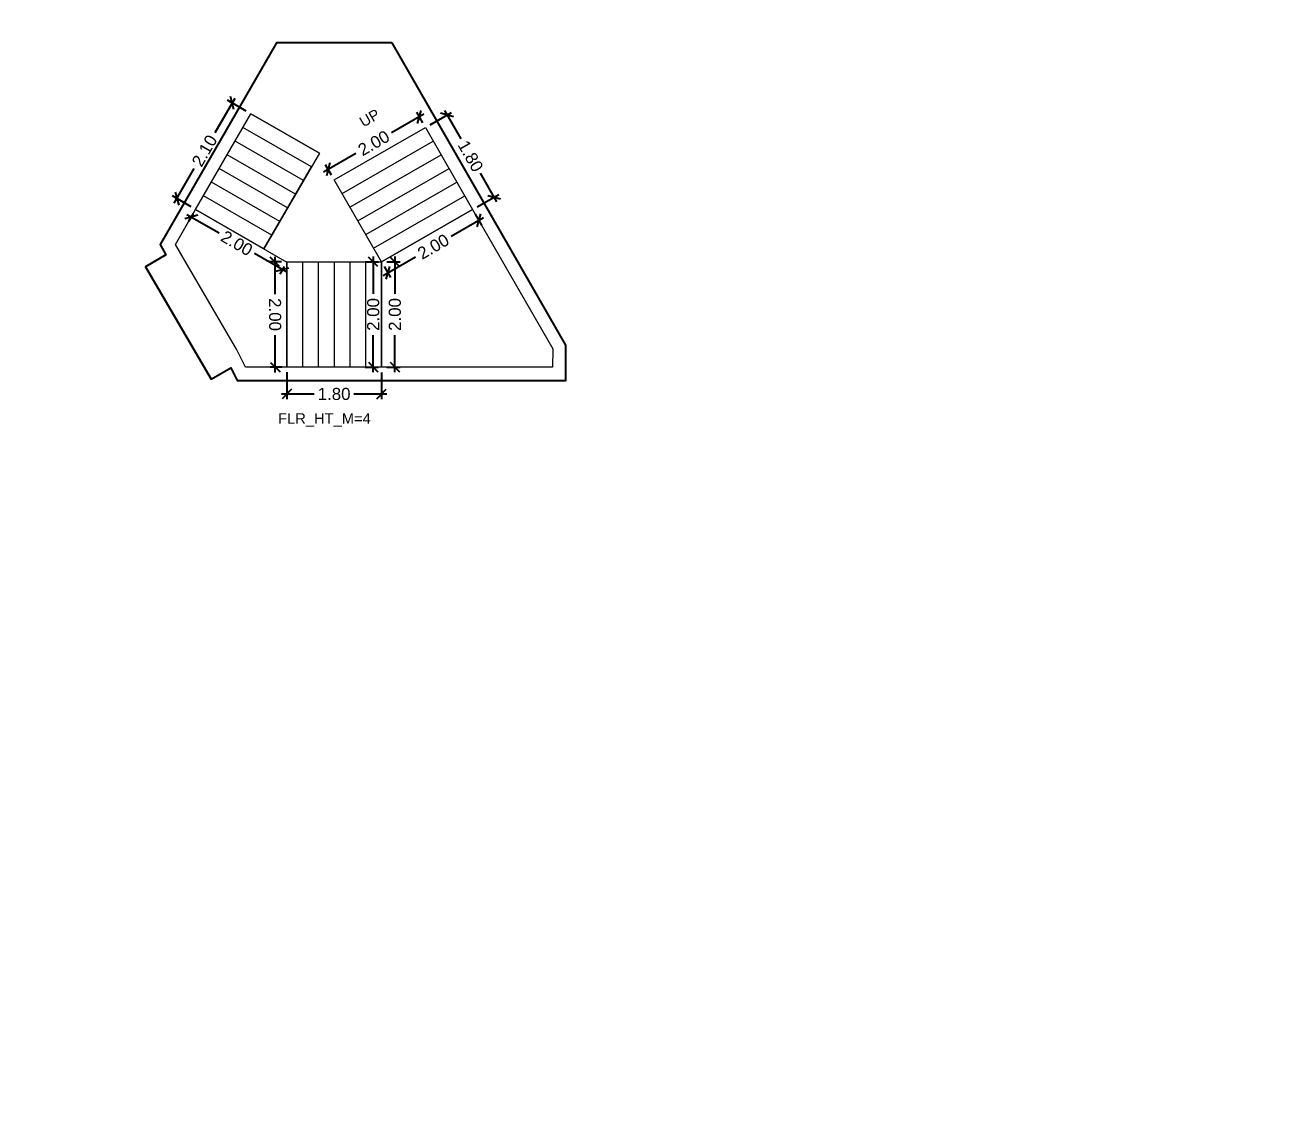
# Model space of a CAD drawing. Header units: metres. Extents: x 256329 to 886268, y -249371 to 355.
# Drawn here: x 286741.95 to 286765.53, y -1236.4 to -1216.01 of the extents above; entities that cross this region are included whole.
import ezdxf

# ---------------------------------------------------------------- set-up
doc = ezdxf.new("R2010")
doc.units = ezdxf.units.M
doc.header["$MEASUREMENT"] = 0
doc.header["$PDMODE"] = 35
doc.linetypes.add('CONTINOUS', pattern=[0])
doc.layers.get('0').update_dxf_attribs({"lineweight": 18})
doc.layers.get('Defpoints').update_dxf_attribs({"lineweight": 20})
doc.layers.add('A_TEXT', color=4, linetype='Continuous', lineweight=0, transparency=0.3)
doc.layers.add('BLK_2_FLR_3_STAIR_1', color=7, linetype='Continuous', plot=False)
for name, color, linetype, lineweight in [('BLK_2_FLR_3_STAIR_1_FLIGHT_1', 7, 'Continuous', 0), ('BLK_2_FLR_3_STAIR_1_FLIGHT_2', 7, 'Continuous', 0), ('BLK_2_FLR_3_STAIR_1_FLIGHT_3', 7, 'Continuous', 0), ('BLK_2_FLR_3_STAIR_1_LANDING_1', 7, 'Continuous', 0), ('BLK_2_FLR_3_STAIR_1_LANDING_2', 7, 'Continuous', 0)]:
    doc.layers.add(name, color=color, linetype=linetype, lineweight=lineweight)
doc.styles.add('Arial', font='arial.ttf')
doc.styles.get("Standard").update_dxf_attribs({"font": 'arial.ttf'})
doc.dimstyles.new('METRIC DIM', dxfattribs={"dimtxt": 0.23, "dimasz": 0.18, "dimexe": 0.1, "dimexo": 0.1, "dimgap": 0.09, "dimtad": 0, "dimzin": 0, "dimdsep": 46, "dimtxsty": 'Standard', "dimblk": 'OBLIQUE', "dimcen": 0, "dimdle": 0.1, "dimclrd": 147, "dimclre": 147, "dimclrt": 7, "dimadec": 0, "dimazin": 0, "dimtfac": 1, "dimtofl": 0, "dimtmove": 0, "dimatfit": 2, "dimfxl": 0.125, "dimtolj": 1, "dimtzin": 0, "dimarcsym": 0})

# ---------------------------------------------------------------- blocks, each defined once
blk = doc.blocks.new('_Oblique')
at = {"color": 0, "linetype": 'ByBlock', "lineweight": -2}
blk.add_line((-0.5, -0.5), (0.5, 0.5), dxfattribs=at)
blk = doc.blocks.new('*D1352')
at = {"layer": 'BLK_2_FLR_3_STAIR_1_FLIGHT_1', "color": 147, "lineweight": -2, "transparency": 16777216}
for p, q in [((286749.653719, -1217.907229), (286750.062843, -1217.672136)), ((286749.926315, -1217.635254), (286750.236462, -1218.174991)), ((286750.922771, -1219.369347), (286750.612624, -1218.829611)), ((286750.550529, -1219.467913), (286750.959652, -1219.23282))]:
    blk.add_line(p, q, dxfattribs=at)
at = {"layer": 'Defpoints', "color": 0, "linetype": 'CONTINOUS', "transparency": 16777216}
for p in [(286749.567015, -1217.957052, 0.042641), (286750.872948, -1219.282642), (286750.463824, -1219.517735, 0.042641)]:
    blk.add_point(p, dxfattribs=at)
at = {"layer": 'BLK_2_FLR_3_STAIR_1_FLIGHT_1', "color": 147, "linetype": 'CONTINOUS', "lineweight": -2, "transparency": 16777216, "xscale": 0.18, "yscale": 0.18, "zscale": 0.18}
for p, rotation in [((286749.976138, -1217.721959), 119.882813), ((286750.872948, -1219.282642), 299.882813)]:
    blk.add_blockref('_Oblique', p, dxfattribs=dict(at, rotation=rotation))
at = {"layer": 'BLK_2_FLR_3_STAIR_1_FLIGHT_1', "color": 7, "linetype": 'CONTINOUS', "transparency": 16777216, "insert": (286750.424543, -1218.502301), "char_height": 0.23, "attachment_point": 5, "rotation": 299.8828126}
blk.add_mtext('\\A1;1.80', dxfattribs=at)
blk = doc.blocks.new('*D1353')
at = {"layer": 'BLK_2_FLR_3_STAIR_1_FLIGHT_2', "color": 147, "lineweight": -2, "transparency": 16777216}
for p, q in [((286746.929696, -1222.614191), (286746.929512, -1223.126162)), ((286748.729696, -1222.614838), (286748.729512, -1223.126809)), ((286746.829548, -1223.026126), (286747.452048, -1223.02635)), ((286748.829548, -1223.026845), (286748.207048, -1223.026621))]:
    blk.add_line(p, q, dxfattribs=at)
at = {"layer": 'Defpoints', "color": 0, "linetype": 'CONTINOUS', "transparency": 16777216}
for p in [(286746.929732, -1222.514191, 0.042641), (286748.729732, -1222.514838, 0.042641), (286748.729548, -1223.026809)]:
    blk.add_point(p, dxfattribs=at)
at = {"layer": 'BLK_2_FLR_3_STAIR_1_FLIGHT_2', "color": 147, "linetype": 'CONTINOUS', "lineweight": -2, "transparency": 16777216, "xscale": 0.18, "yscale": 0.18, "zscale": 0.18}
for p, rotation in [((286746.929548, -1223.026162), 179.979403), ((286748.729548, -1223.026809), 359.979403)]:
    blk.add_blockref('_Oblique', p, dxfattribs=dict(at, rotation=rotation))
at = {"layer": 'BLK_2_FLR_3_STAIR_1_FLIGHT_2', "color": 7, "linetype": 'CONTINOUS', "transparency": 16777216, "insert": (286747.829548, -1223.026486), "char_height": 0.23, "attachment_point": 5, "rotation": 359.9794033}
blk.add_mtext('\\A1;1.80', dxfattribs=at)
blk = doc.blocks.new('*D1355')
at = {"layer": 'BLK_2_FLR_3_STAIR_1_FLIGHT_1', "color": 147, "lineweight": -2, "transparency": 16777216}
for p, q in [((286749.538381, -1217.706511), (286748.923026, -1218.060109)), ((286749.517192, -1217.870348), (286749.401854, -1217.669629)), ((286747.630879, -1218.802611), (286748.246234, -1218.449012)), ((286747.783099, -1218.866803), (286747.667761, -1218.666084))]:
    blk.add_line(p, q, dxfattribs=at)
at = {"layer": 'Defpoints', "color": 0, "linetype": 'CONTINOUS', "transparency": 16777216}
for p in [(286749.451676, -1217.756333), (286749.567015, -1217.957052, 0.042641), (286747.832922, -1218.953508, 0.042641)]:
    blk.add_point(p, dxfattribs=at)
at = {"layer": 'BLK_2_FLR_3_STAIR_1_FLIGHT_1', "color": 147, "linetype": 'CONTINOUS', "lineweight": -2, "transparency": 16777216, "xscale": 0.18, "yscale": 0.18, "zscale": 0.18}
for p, rotation in [((286749.451676, -1217.756333), 29.88281300000001), ((286747.717584, -1218.752789), 209.882813)]:
    blk.add_blockref('_Oblique', p, dxfattribs=dict(at, rotation=rotation))
at = {"layer": 'BLK_2_FLR_3_STAIR_1_FLIGHT_1', "color": 7, "linetype": 'CONTINOUS', "transparency": 16777216, "insert": (286748.58463, -1218.254561), "char_height": 0.23, "attachment_point": 5, "rotation": 29.8828126}
blk.add_mtext('\\A1;2.00', dxfattribs=at)
blk = doc.blocks.new('*D1356')
at = {"layer": 'BLK_2_FLR_3_STAIR_1_LANDING_2', "color": 147, "lineweight": -2, "transparency": 16777216}
for p, q in [((286746.829733, -1220.514638), (286746.602454, -1220.515656)), ((286746.702005, -1220.415209), (286746.705182, -1221.125025)), ((286746.711854, -1222.615406), (286746.708677, -1221.90559)), ((286746.838687, -1222.514837), (286746.611407, -1222.515855))]:
    blk.add_line(p, q, dxfattribs=at)
at = {"layer": 'Defpoints', "color": 0, "linetype": 'CONTINOUS', "transparency": 16777216}
for p in [(286746.929732, -1220.514191, 0.042641), (286746.711406, -1222.515407), (286746.938686, -1222.51439, 0.042641)]:
    blk.add_point(p, dxfattribs=at)
at = {"layer": 'BLK_2_FLR_3_STAIR_1_LANDING_2', "color": 147, "linetype": 'CONTINOUS', "lineweight": -2, "transparency": 16777216, "xscale": 0.18, "yscale": 0.18, "zscale": 0.18}
for p, rotation in [((286746.702453, -1220.515208), 90.256477), ((286746.711406, -1222.515407), 270.256477)]:
    blk.add_blockref('_Oblique', p, dxfattribs=dict(at, rotation=rotation))
at = {"layer": 'BLK_2_FLR_3_STAIR_1_LANDING_2', "color": 7, "linetype": 'CONTINOUS', "transparency": 16777216, "insert": (286746.706929, -1221.515308), "char_height": 0.23, "attachment_point": 5, "rotation": 270.2564771}
blk.add_mtext('\\A1;2.00', dxfattribs=at)
blk = doc.blocks.new('*D1357')
at = {"layer": 'BLK_2_FLR_3_STAIR_1_LANDING_2', "color": 147, "lineweight": -2, "transparency": 16777216}
for p, q in [((286745.027801, -1219.609803), (286745.642215, -1219.96438)), ((286745.148075, -1219.601457), (286745.064429, -1219.746399)), ((286746.932698, -1220.709116), (286746.318284, -1220.354539)), ((286746.879748, -1220.600803), (286746.796103, -1220.745744))]:
    blk.add_line(p, q, dxfattribs=at)
at = {"layer": 'Defpoints', "color": 0, "linetype": 'CONTINOUS', "transparency": 16777216}
for p in [(286745.114413, -1219.659787), (286745.198058, -1219.514845, 0.042641), (286746.929732, -1220.514191, 0.042641)]:
    blk.add_point(p, dxfattribs=at)
at = {"layer": 'BLK_2_FLR_3_STAIR_1_LANDING_2', "color": 147, "linetype": 'CONTINOUS', "lineweight": -2, "transparency": 16777216, "xscale": 0.18, "yscale": 0.18, "zscale": 0.18}
for p, rotation in [((286745.114413, -1219.659787), 150.01084), ((286746.846086, -1220.659132), 330.01084)]:
    blk.add_blockref('_Oblique', p, dxfattribs=dict(at, rotation=rotation))
at = {"layer": 'BLK_2_FLR_3_STAIR_1_LANDING_2', "color": 7, "linetype": 'CONTINOUS', "transparency": 16777216, "insert": (286745.98025, -1220.15946), "char_height": 0.23, "attachment_point": 5, "rotation": 330.0108404}
blk.add_mtext('\\A1;2.00', dxfattribs=at)
blk = doc.blocks.new('*D1358')
at = {"layer": 'BLK_2_FLR_3_STAIR_1_LANDING_1', "color": 147, "lineweight": -2, "transparency": 16777216}
for p, q in [((286750.513647, -1219.60444), (286750.633242, -1219.812566)), ((286750.670124, -1219.676038), (286750.054769, -1220.029637)), ((286748.762622, -1220.772139), (286749.377976, -1220.41854)), ((286748.779555, -1220.600895), (286748.899149, -1220.809021))]:
    blk.add_line(p, q, dxfattribs=at)
at = {"layer": 'Defpoints', "color": 0, "linetype": 'CONTINOUS', "transparency": 16777216}
for p in [(286750.463824, -1219.517735, 0.042641), (286750.583419, -1219.725861), (286748.729732, -1220.514191, 0.042641)]:
    blk.add_point(p, dxfattribs=at)
at = {"layer": 'BLK_2_FLR_3_STAIR_1_LANDING_1', "color": 147, "linetype": 'CONTINOUS', "lineweight": -2, "transparency": 16777216, "xscale": 0.18, "yscale": 0.18, "zscale": 0.18}
for p, rotation in [((286750.583419, -1219.725861), 29.88281300000001), ((286748.849327, -1220.722317), 209.882813)]:
    blk.add_blockref('_Oblique', p, dxfattribs=dict(at, rotation=rotation))
at = {"layer": 'BLK_2_FLR_3_STAIR_1_LANDING_1', "color": 7, "linetype": 'CONTINOUS', "transparency": 16777216, "insert": (286749.716373, -1220.224089), "char_height": 0.23, "attachment_point": 5, "rotation": 29.8828126}
blk.add_mtext('\\A1;2.00', dxfattribs=at)
blk = doc.blocks.new('*D1359')
at = {"layer": 'BLK_2_FLR_3_STAIR_1_LANDING_1', "color": 147, "lineweight": -2, "transparency": 16777216}
for p, q in [((286748.829732, -1220.514191), (286749.085383, -1220.514191)), ((286748.985383, -1220.414191), (286748.985383, -1221.123904)), ((286748.985383, -1222.614191), (286748.985383, -1221.904477)), ((286748.829732, -1222.514191), (286749.085383, -1222.514191))]:
    blk.add_line(p, q, dxfattribs=at)
at = {"layer": 'Defpoints', "color": 0, "linetype": 'CONTINOUS', "transparency": 16777216}
for p in [(286748.729732, -1220.514191, 0.042641), (286748.729732, -1222.514191, 0.042641), (286748.985383, -1222.514191)]:
    blk.add_point(p, dxfattribs=at)
at = {"layer": 'BLK_2_FLR_3_STAIR_1_LANDING_1', "color": 147, "linetype": 'CONTINOUS', "lineweight": -2, "transparency": 16777216, "xscale": 0.18, "yscale": 0.18, "zscale": 0.18}
for p, rotation in [((286748.985383, -1220.514191), 90), ((286748.985383, -1222.514191), 270)]:
    blk.add_blockref('_Oblique', p, dxfattribs=dict(at, rotation=rotation))
at = {"layer": 'BLK_2_FLR_3_STAIR_1_LANDING_1', "color": 7, "linetype": 'CONTINOUS', "transparency": 16777216, "insert": (286748.985383, -1221.514191), "char_height": 0.23, "attachment_point": 5, "rotation": 90}
blk.add_mtext('\\A1;2.00', dxfattribs=at)
blk = doc.blocks.new('*D1360')
at = {"layer": 'BLK_2_FLR_3_STAIR_1_FLIGHT_3', "color": 147, "lineweight": -2, "transparency": 16777216}
for p, q in [((286745.941288, -1217.403806), (286745.561706, -1218.061896)), ((286746.160677, -1217.645791), (286745.804701, -1217.440466)), ((286744.792118, -1219.396144), (286745.171701, -1218.738054)), ((286745.111435, -1219.464881), (286744.755459, -1219.259556))]:
    blk.add_line(p, q, dxfattribs=at)
at = {"layer": 'Defpoints', "color": 0, "linetype": 'CONTINOUS', "transparency": 16777216}
for p in [(286746.2473, -1217.695755, 0.042641), (286744.842082, -1219.30952), (286745.198058, -1219.514845, 0.042641)]:
    blk.add_point(p, dxfattribs=at)
at = {"layer": 'BLK_2_FLR_3_STAIR_1_FLIGHT_3', "color": 147, "linetype": 'CONTINOUS', "lineweight": -2, "transparency": 16777216, "xscale": 0.18, "yscale": 0.18, "zscale": 0.18}
for p, rotation in [((286745.891324, -1217.49043), 60.02387), ((286744.842082, -1219.30952), 240.02387)]:
    blk.add_blockref('_Oblique', p, dxfattribs=dict(at, rotation=rotation))
at = {"layer": 'BLK_2_FLR_3_STAIR_1_FLIGHT_3', "color": 7, "linetype": 'CONTINOUS', "transparency": 16777216, "insert": (286745.366703, -1218.399975), "char_height": 0.23, "attachment_point": 5, "rotation": 60.0238695}
blk.add_mtext('\\A1;2.10', dxfattribs=at)
blk = doc.blocks.new('*D1371')
at = {"layer": 'BLK_2_FLR_3_STAIR_1_FLIGHT_2', "color": 147, "lineweight": -2, "transparency": 16777216}
for p, q in [((286748.418128, -1220.514191), (286748.673779, -1220.514191)), ((286748.573779, -1220.414191), (286748.573779, -1221.123904)), ((286748.573779, -1222.614191), (286748.573779, -1221.904477)), ((286748.418128, -1222.514191), (286748.673779, -1222.514191))]:
    blk.add_line(p, q, dxfattribs=at)
at = {"layer": 'Defpoints', "color": 0, "linetype": 'CONTINOUS', "transparency": 16777216}
for p in [(286748.318128, -1220.514191, 0.042641), (286748.318128, -1222.514191, 0.042641), (286748.573779, -1222.514191)]:
    blk.add_point(p, dxfattribs=at)
at = {"layer": 'BLK_2_FLR_3_STAIR_1_FLIGHT_2', "color": 147, "linetype": 'CONTINOUS', "lineweight": -2, "transparency": 16777216, "xscale": 0.18, "yscale": 0.18, "zscale": 0.18}
for p, rotation in [((286748.573779, -1220.514191), 90), ((286748.573779, -1222.514191), 270)]:
    blk.add_blockref('_Oblique', p, dxfattribs=dict(at, rotation=rotation))
at = {"layer": 'BLK_2_FLR_3_STAIR_1_FLIGHT_2', "color": 7, "linetype": 'CONTINOUS', "transparency": 16777216, "insert": (286748.573779, -1221.514191), "char_height": 0.23, "attachment_point": 5, "rotation": 90}
blk.add_mtext('\\A1;2.00', dxfattribs=at)

msp = doc.modelspace()

# ---------------------------------------------------------------- linework, layer by layer
at = {"color": 5, "linetype": 'CONTINOUS'}
for p, q in [((286748.729732, -1220.514191, 0.042641), (286747.832922, -1218.953508, 0.042641)), ((286746.929732, -1220.514191, 0.042641), (286748.729732, -1220.514191, 0.042641))]:
    msp.add_line(p, q, dxfattribs=at)
at = {"color": 5, "linetype": 'CONTINOUS', "elevation": 0.021333}
msp.add_lwpolyline([(286746.497065, -1220.2645), (286747.400256, -1218.703816)], dxfattribs=at)
at = {"layer": 'BLK_2_FLR_3_STAIR_1', "color": 7, "linetype": 'CONTINOUS', "elevation": 0.042641}
msp.add_lwpolyline([(286748.935263, -1216.349199), (286746.732471, -1216.349199), (286744.520908, -1220.181413), (286744.634039, -1220.377212), (286744.245514, -1220.606973), (286745.491205, -1222.745154), (286745.867079, -1222.528764), (286745.986813, -1222.767471), (286752.238555, -1222.769034), (286752.238723, -1222.098083)], close=True, dxfattribs=at)
at = {"layer": 'BLK_2_FLR_3_STAIR_1_FLIGHT_1', "color": 3, "linetype": 'CONTINOUS'}
for p, q in [((286747.832922, -1218.953508, 0.042641), (286749.567015, -1217.957052, 0.042641)), ((286747.98239, -1219.213621, 0.042641), (286749.716483, -1218.217166, 0.042641)), ((286748.131859, -1219.473735, 0.042641), (286749.865951, -1218.47728, 0.042641)), ((286748.281327, -1219.733849, 0.042641), (286750.01542, -1218.737394, 0.042641)), ((286748.430795, -1219.993963, 0.042641), (286750.164888, -1218.997508, 0.042641)), ((286748.580264, -1220.254077, 0.042641), (286750.314356, -1219.257622, 0.042641)), ((286748.729732, -1220.514191, 0.042641), (286750.463824, -1219.517735, 0.042641))]:
    msp.add_line(p, q, dxfattribs=at)
at = {"layer": 'BLK_2_FLR_3_STAIR_1_FLIGHT_1', "color": 7, "linetype": 'CONTINOUS', "elevation": 0.042641}
msp.add_lwpolyline([(286749.567015, -1217.957052), (286750.463824, -1219.517735), (286748.729732, -1220.514191), (286747.832922, -1218.953508), (286749.567015, -1217.957052)], dxfattribs=at)
at = {"layer": 'BLK_2_FLR_3_STAIR_1_FLIGHT_2', "color": 3, "linetype": 'CONTINOUS'}
for p, q in [((286746.929732, -1220.514191, 0.042641), (286746.929732, -1222.514191, 0.042641)), ((286747.229732, -1220.514191, 0.042641), (286747.229732, -1222.514191, 0.042641)), ((286747.529732, -1220.514191, 0.042641), (286747.529732, -1222.514191, 0.042641)), ((286747.829732, -1220.514191, 0.042641), (286747.829732, -1222.514191, 0.042641)), ((286748.129732, -1220.514191, 0.042641), (286748.129732, -1222.514191, 0.042641)), ((286748.429732, -1220.514191, 0.042641), (286748.429732, -1222.514191, 0.042641)), ((286748.729732, -1220.514191, 0.042641), (286748.729732, -1222.514191, 0.042641))]:
    msp.add_line(p, q, dxfattribs=at)
at = {"layer": 'BLK_2_FLR_3_STAIR_1_FLIGHT_2', "color": 7, "linetype": 'CONTINOUS', "elevation": 0.042641}
msp.add_lwpolyline([(286746.929732, -1220.514191), (286748.729732, -1220.514191), (286748.729732, -1222.514191), (286746.929732, -1222.514191)], close=True, dxfattribs=at)
at = {"layer": 'BLK_2_FLR_3_STAIR_1_FLIGHT_3', "color": 3, "linetype": 'CONTINOUS'}
for p, q in [((286747.549793, -1218.443742, 0.021333), (286746.2473, -1217.695755, 0.042641)), ((286747.400256, -1218.703816, 0.021333), (286746.097763, -1217.955829, 0.042641)), ((286747.24682, -1218.96532, 0.021333), (286745.947812, -1218.215665, 0.042641)), ((286747.096869, -1219.225156, 0.021333), (286745.797862, -1218.475501, 0.042641)), ((286746.946918, -1219.484992, 0.021333), (286745.647911, -1218.735337, 0.042641)), ((286746.796967, -1219.744828, 0.021333), (286745.49796, -1218.995173, 0.042641)), ((286746.647016, -1220.004664, 0.021333), (286745.348009, -1219.255009, 0.042641)), ((286746.497065, -1220.2645, 0.021333), (286745.198058, -1219.514845, 0.042641))]:
    msp.add_line(p, q, dxfattribs=at)
at = {"layer": 'BLK_2_FLR_3_STAIR_1_FLIGHT_3', "ltscale": 0.05, "elevation": 0.042641}
msp.add_lwpolyline([(286746.2473, -1217.695755), (286747.549793, -1218.443742), (286746.497065, -1220.2645), (286745.198058, -1219.514845)], close=True, dxfattribs=at)
at = {"layer": 'BLK_2_FLR_3_STAIR_1_LANDING_1', "color": 7, "linetype": 'CONTINOUS', "elevation": 0.042641}
msp.add_lwpolyline([(286748.729732, -1220.514191), (286750.463824, -1219.517735), (286751.985387, -1222.165652), (286751.9853, -1222.515652), (286748.729732, -1222.514191), (286748.729732, -1220.514191)], dxfattribs=at)
at = {"layer": 'BLK_2_FLR_3_STAIR_1_LANDING_2', "color": 7, "linetype": 'CONTINOUS', "elevation": 0.042641}
msp.add_lwpolyline([(286746.929732, -1220.514191), (286746.929732, -1222.514191), (286746.143169, -1222.514191), (286745.973215, -1222.175363), (286745.973215, -1222.175363), (286744.978834, -1220.467611), (286744.978834, -1220.467611), (286744.813427, -1220.181337), (286745.198058, -1219.514845), (286746.928518, -1220.516288)], dxfattribs=at)

# ---------------------------------------------------------------- texts
at = {"layer": 'A_TEXT', "lineweight": 0, "insert": (286749.435871, -1217.357579, 0.042641), "char_height": 0.2, "width": 2.485498, "attachment_point": 9, "rotation": 30.0054902, "style": 'Arial'}
msp.add_mtext('\\pxi2.2673,qc;UP', dxfattribs=at)
at = {"layer": 'BLK_2_FLR_3_STAIR_1', "color": 7, "linetype": 'CONTINOUS', "insert": (286746.765195, -1223.391951), "char_height": 0.2, "attachment_point": 1}
msp.add_mtext_dynamic_manual_height_columns('FLR_HT_M=4', width=2.272281, gutter_width=0.405, heights=[0.300679], dxfattribs=at)

# ---------------------------------------------------------------- dimensions: what is measured, and where the dimension line sits
at = {"layer": 'BLK_2_FLR_3_STAIR_1_FLIGHT_1', "color": 2, "linetype": 'CONTINOUS'}
dim = msp.add_aligned_dim(p1=(286747.832922, -1218.953508, 0.042641), p2=(286749.567015, -1217.957052, 0.042641), distance=0.231498, dimstyle='METRIC DIM', override={"dimfxl": 0.18}, dxfattribs=at)
dim.commit()
dim.dimension.update_dxf_attribs({"geometry": '*D1355', "text_midpoint": (286748.58463, -1218.254561)})
at = {"layer": 'BLK_2_FLR_3_STAIR_1_FLIGHT_1', "color": 1, "linetype": 'CONTINOUS'}
dim = msp.add_aligned_dim(p1=(286749.567015, -1217.957052, 0.042641), p2=(286750.463824, -1219.517735, 0.042641), distance=0.471859, dimstyle='METRIC DIM', override={"dimfxl": 0.18}, dxfattribs=at)
dim.commit()
dim.dimension.update_dxf_attribs({"geometry": '*D1352', "text_midpoint": (286750.424543, -1218.502301)})
at = {"layer": 'BLK_2_FLR_3_STAIR_1_FLIGHT_2', "color": 2, "linetype": 'CONTINOUS'}
dim = msp.add_aligned_dim(p1=(286748.318128, -1220.514191, 0.042641), p2=(286748.318128, -1222.514191, 0.042641), distance=0.255651, dimstyle='METRIC DIM', override={"dimfxl": 0.18}, dxfattribs=at)
dim.commit()
dim.dimension.update_dxf_attribs({"geometry": '*D1371', "text_midpoint": (286748.573779, -1221.514191)})
at = {"layer": 'BLK_2_FLR_3_STAIR_1_FLIGHT_2', "color": 1, "linetype": 'CONTINOUS'}
dim = msp.add_aligned_dim(p1=(286746.929732, -1222.514191, 0.042641), p2=(286748.729732, -1222.514838, 0.042641), distance=-0.511971, dimstyle='METRIC DIM', override={"dimfxl": 0.18}, dxfattribs=at)
dim.commit()
dim.dimension.update_dxf_attribs({"geometry": '*D1353', "text_midpoint": (286747.829548, -1223.026486)})
at = {"layer": 'BLK_2_FLR_3_STAIR_1_FLIGHT_3', "color": 1, "linetype": 'CONTINOUS'}
dim = msp.add_aligned_dim(p1=(286746.2473, -1217.695755, 0.042641), p2=(286745.198058, -1219.514845, 0.042641), distance=-0.410947, dimstyle='METRIC DIM', override={"dimfxl": 0.18}, dxfattribs=at)
dim.commit()
dim.dimension.update_dxf_attribs({"geometry": '*D1360', "text_midpoint": (286745.366703, -1218.399975)})
at = {"layer": 'BLK_2_FLR_3_STAIR_1_LANDING_1', "color": 1, "linetype": 'CONTINOUS'}
dim = msp.add_aligned_dim(p1=(286748.729732, -1220.514191, 0.042641), p2=(286750.463824, -1219.517735, 0.042641), distance=-0.24004, dimstyle='METRIC DIM', override={"dimfxl": 0.18}, dxfattribs=at)
dim.commit()
dim.dimension.update_dxf_attribs({"geometry": '*D1358', "text_midpoint": (286749.716373, -1220.224089)})
at = {"layer": 'BLK_2_FLR_3_STAIR_1_LANDING_1', "color": 2, "linetype": 'CONTINOUS'}
dim = msp.add_aligned_dim(p1=(286748.729732, -1220.514191, 0.042641), p2=(286748.729732, -1222.514191, 0.042641), distance=0.255651, dimstyle='METRIC DIM', override={"dimfxl": 0.18}, dxfattribs=at)
dim.commit()
dim.dimension.update_dxf_attribs({"geometry": '*D1359', "text_midpoint": (286748.985383, -1221.514191)})
at = {"layer": 'BLK_2_FLR_3_STAIR_1_LANDING_2', "color": 1, "linetype": 'CONTINOUS'}
dim = msp.add_aligned_dim(p1=(286746.929732, -1220.514191, 0.042641), p2=(286745.198058, -1219.514845, 0.042641), distance=0.167346, dimstyle='METRIC DIM', override={"dimfxl": 0.18}, dxfattribs=at)
dim.commit()
dim.dimension.update_dxf_attribs({"geometry": '*D1357', "text_midpoint": (286745.98025, -1220.15946)})
at = {"layer": 'BLK_2_FLR_3_STAIR_1_LANDING_2', "color": 2, "linetype": 'CONTINOUS'}
dim = msp.add_aligned_dim(p1=(286746.929732, -1220.514191, 0.042641), p2=(286746.938686, -1222.51439, 0.042641), distance=-0.227282, dimstyle='METRIC DIM', override={"dimfxl": 0.18}, dxfattribs=at)
dim.commit()
dim.dimension.update_dxf_attribs({"geometry": '*D1356', "text_midpoint": (286746.706929, -1221.515308)})

doc.saveas('drawing.dxf')
